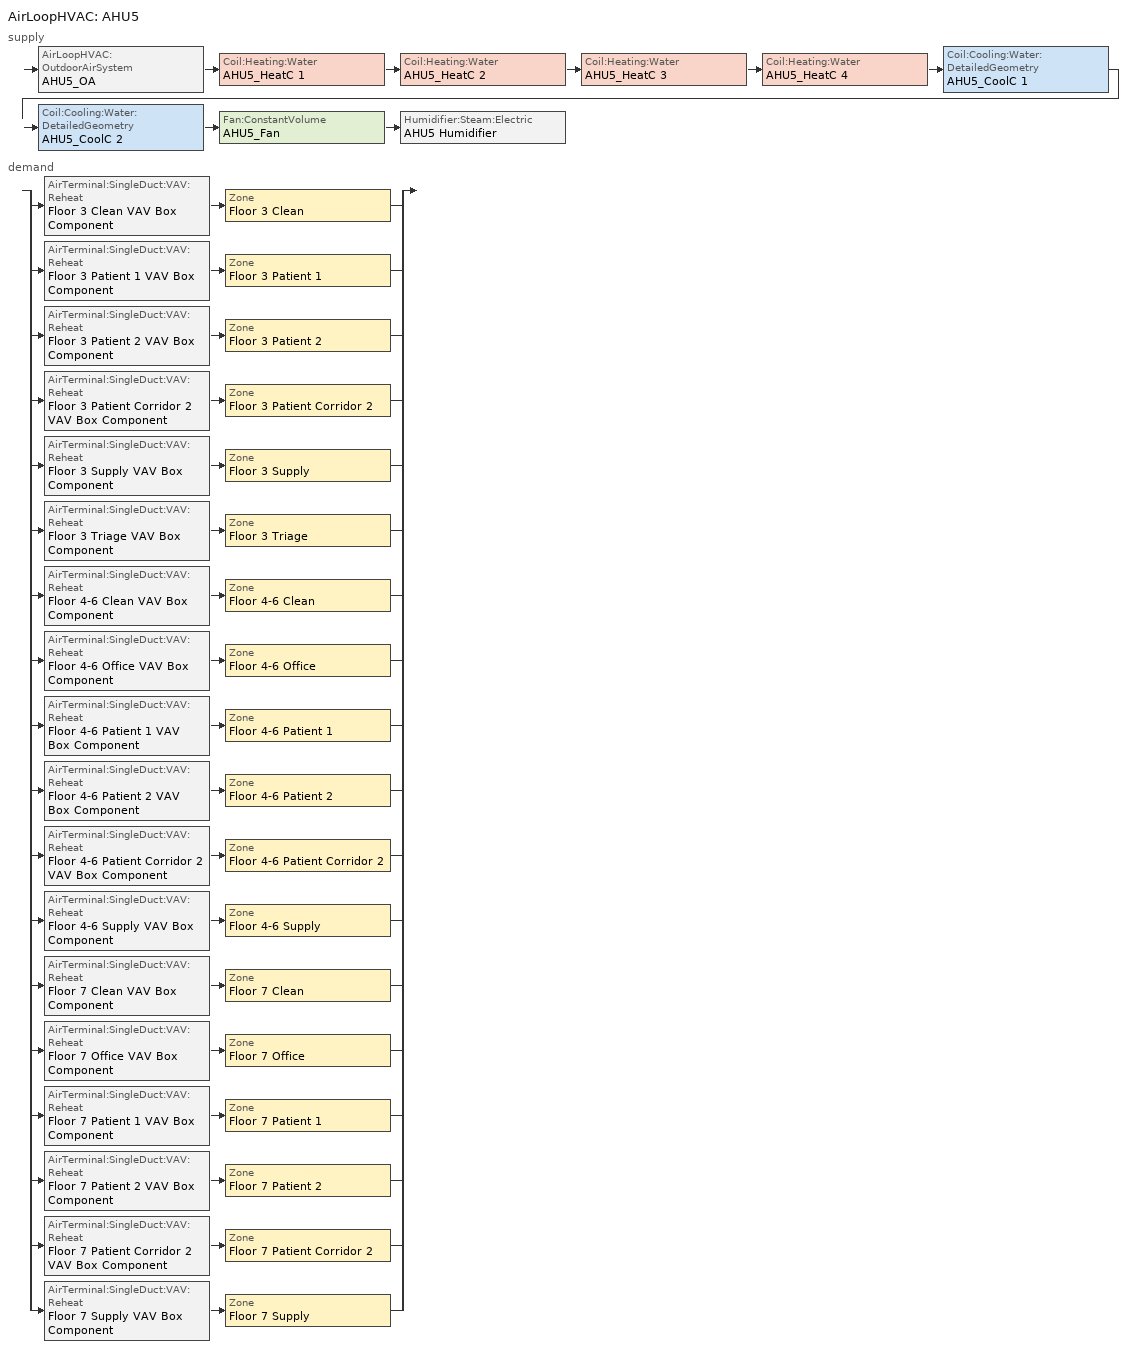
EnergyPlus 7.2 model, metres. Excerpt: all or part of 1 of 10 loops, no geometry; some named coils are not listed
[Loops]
AirLoopHVAC 'AHU5'
 supply: AirLoopHVAC:OutdoorAirSystem 'AHU5_OA' > Coil:Heating:Water 'AHU5_HeatC 1' > Coil:Heating:Water 'AHU5_HeatC 2' > Coil:Heating:Water 'AHU5_HeatC 3' > Coil:Heating:Water 'AHU5_HeatC 4' > Coil:Cooling:Water:DetailedGeometry 'AHU5_CoolC 1' > Coil:Cooling:Water:DetailedGeometry 'AHU5_CoolC 2' > Fan:ConstantVolume 'AHU5_Fan' > Humidifier:Steam:Electric 'AHU5 Humidifier'
 demand: split
  | AirTerminal:SingleDuct:VAV:Reheat 'Floor 3 Clean VAV Box Component' > Zone 'Floor 3 Clean'
  | AirTerminal:SingleDuct:VAV:Reheat 'Floor 3 Patient 1 VAV Box Component' > Zone 'Floor 3 Patient 1'
  | AirTerminal:SingleDuct:VAV:Reheat 'Floor 3 Patient 2 VAV Box Component' > Zone 'Floor 3 Patient 2'
  | AirTerminal:SingleDuct:VAV:Reheat 'Floor 3 Patient Corridor 2 VAV Box Component' > Zone 'Floor 3 Patient Corridor 2'
  | AirTerminal:SingleDuct:VAV:Reheat 'Floor 3 Supply VAV Box Component' > Zone 'Floor 3 Supply'
  | AirTerminal:SingleDuct:VAV:Reheat 'Floor 3 Triage VAV Box Component' > Zone 'Floor 3 Triage'
  | AirTerminal:SingleDuct:VAV:Reheat 'Floor 4-6 Clean VAV Box Component' > Zone 'Floor 4-6 Clean'
  | AirTerminal:SingleDuct:VAV:Reheat 'Floor 4-6 Office VAV Box Component' > Zone 'Floor 4-6 Office'
  | AirTerminal:SingleDuct:VAV:Reheat 'Floor 4-6 Patient 1 VAV Box Component' > Zone 'Floor 4-6 Patient 1'
  | AirTerminal:SingleDuct:VAV:Reheat 'Floor 4-6 Patient 2 VAV Box Component' > Zone 'Floor 4-6 Patient 2'
  | AirTerminal:SingleDuct:VAV:Reheat 'Floor 4-6 Patient Corridor 2 VAV Box Component' > Zone 'Floor 4-6 Patient Corridor 2'
  | AirTerminal:SingleDuct:VAV:Reheat 'Floor 4-6 Supply VAV Box Component' > Zone 'Floor 4-6 Supply'
  | AirTerminal:SingleDuct:VAV:Reheat 'Floor 7 Clean VAV Box Component' > Zone 'Floor 7 Clean'
  | AirTerminal:SingleDuct:VAV:Reheat 'Floor 7 Office VAV Box Component' > Zone 'Floor 7 Office'
  | AirTerminal:SingleDuct:VAV:Reheat 'Floor 7 Patient 1 VAV Box Component' > Zone 'Floor 7 Patient 1'
  | AirTerminal:SingleDuct:VAV:Reheat 'Floor 7 Patient 2 VAV Box Component' > Zone 'Floor 7 Patient 2'
  | AirTerminal:SingleDuct:VAV:Reheat 'Floor 7 Patient Corridor 2 VAV Box Component' > Zone 'Floor 7 Patient Corridor 2'
  | AirTerminal:SingleDuct:VAV:Reheat 'Floor 7 Supply VAV Box Component' > Zone 'Floor 7 Supply'
[ComponentCost:LineItem]
Name | Line Item Type | Item | Cost per Each {$} | Quantity | Cost per Unit of Output Capacity {$/kW}
People:Floor 3 Clean | General | Floor 3 Clean | 1 | 2.4991
LIGHTING EQUIP:Floor 3 Clean | Lights | Floor 3 Clean |  |  | 1
ElectricEquipment:Floor 3 Clean:ElecPlug | General | Floor 3 Clean | 1 | 1.0001
Infiltration:Floor 3 Patient 1 | General | Floor 3 Patient 1 | 1 | 0
People:Floor 3 Patient 1 | General | Floor 3 Patient 1 | 1 | 24.9909
LIGHTING EQUIP:Floor 3 Patient 1 | Lights | Floor 3 Patient 1 |  |  | 1
ElectricEquipment:Floor 3 Patient 1:ElecPlug | General | Floor 3 Patient 1 | 1 | 4.9982
Infiltration:Floor 3 Patient 2 | General | Floor 3 Patient 2 | 1 | 0
People:Floor 3 Patient 2 | General | Floor 3 Patient 2 | 1 | 24.9909
LIGHTING EQUIP:Floor 3 Patient 2 | Lights | Floor 3 Patient 2 |  |  | 1
ElectricEquipment:Floor 3 Patient 2:ElecPlug | General | Floor 3 Patient 2 | 1 | 4.9982
Infiltration:Floor 3 Patient Corridor 2 | General | Floor 3 Patient Corridor 2 | 1 | 0
LIGHTING EQUIP:Floor 3 Patient Corridor 2 | Lights | Floor 3 Patient Corridor 2 |  |  | 1
ElectricEquipment:Floor 3 Patient Corridor 2:ElecPlug | General | Floor 3 Patient Corridor 2 | 1 | 0.3355
Infiltration:Floor 3 Supply | General | Floor 3 Supply | 1 | 0
LIGHTING EQUIP:Floor 3 Supply | Lights | Floor 3 Supply |  |  | 1
ElectricEquipment:Floor 3 Supply:ElecPlug | General | Floor 3 Supply | 1 | 3.6787
Infiltration:Floor 3 Triage | General | Floor 3 Triage | 1 | 0
People:Floor 3 Triage | General | Floor 3 Triage | 1 | 7.4973
LIGHTING EQUIP:Floor 3 Triage | Lights | Floor 3 Triage |  |  | 1
ElectricEquipment:Floor 3 Triage:ElecPlug | General | Floor 3 Triage | 1 | 1.4995
People:Floor 4-6 Clean | General | Floor 4-6 Clean | 1 | 7.4973
LIGHTING EQUIP:Floor 4-6 Clean | Lights | Floor 4-6 Clean |  |  | 1
ElectricEquipment:Floor 4-6 Clean:ElecPlug | General | Floor 4-6 Clean | 1 | 3.0003
Infiltration:Floor 4-6 Office | General | Floor 4-6 Office | 1 | 0
People:Floor 4-6 Office | General | Floor 4-6 Office | 1 | 22.4918
LIGHTING EQUIP:Floor 4-6 Office | Lights | Floor 4-6 Office |  |  | 1
ElectricEquipment:Floor 4-6 Office:ElecPlug | General | Floor 4-6 Office | 1 | 2.2492
Infiltration:Floor 4-6 Patient 1 | General | Floor 4-6 Patient 1 | 1 | 0
People:Floor 4-6 Patient 1 | General | Floor 4-6 Patient 1 | 1 | 74.9728
LIGHTING EQUIP:Floor 4-6 Patient 1 | Lights | Floor 4-6 Patient 1 |  |  | 1
ElectricEquipment:Floor 4-6 Patient 1:ElecPlug | General | Floor 4-6 Patient 1 | 1 | 14.9946
Infiltration:Floor 4-6 Patient 2 | General | Floor 4-6 Patient 2 | 1 | 0
People:Floor 4-6 Patient 2 | General | Floor 4-6 Patient 2 | 1 | 74.9728
LIGHTING EQUIP:Floor 4-6 Patient 2 | Lights | Floor 4-6 Patient 2 |  |  | 1
ElectricEquipment:Floor 4-6 Patient 2:ElecPlug | General | Floor 4-6 Patient 2 | 1 | 14.9946
Infiltration:Floor 4-6 Patient Corridor 2 | General | Floor 4-6 Patient Corridor 2 | 1 | 0
LIGHTING EQUIP:Floor 4-6 Patient Corridor 2 | Lights | Floor 4-6 Patient Corridor 2 |  |  | 1
ElectricEquipment:Floor 4-6 Patient Corridor 2:ElecPlug | General | Floor 4-6 Patient Corridor 2 | 1 | 1.0066
Infiltration:Floor 4-6 Supply | General | Floor 4-6 Supply | 1 | 0
LIGHTING EQUIP:Floor 4-6 Supply | Lights | Floor 4-6 Supply |  |  | 1
ElectricEquipment:Floor 4-6 Supply:ElecPlug | General | Floor 4-6 Supply | 1 | 11.036
People:Floor 7 Clean | General | Floor 7 Clean | 1 | 2.4991
LIGHTING EQUIP:Floor 7 Clean | Lights | Floor 7 Clean |  |  | 1
ElectricEquipment:Floor 7 Clean:ElecPlug | General | Floor 7 Clean | 1 | 1.0001
Infiltration:Floor 7 Office | General | Floor 7 Office | 1 | 0
People:Floor 7 Office | General | Floor 7 Office | 1 | 7.4973
LIGHTING EQUIP:Floor 7 Office | Lights | Floor 7 Office |  |  | 1
ElectricEquipment:Floor 7 Office:ElecPlug | General | Floor 7 Office | 1 | 0.7497
Infiltration:Floor 7 Patient 1 | General | Floor 7 Patient 1 | 1 | 0
People:Floor 7 Patient 1 | General | Floor 7 Patient 1 | 1 | 24.9909
LIGHTING EQUIP:Floor 7 Patient 1 | Lights | Floor 7 Patient 1 |  |  | 1
ElectricEquipment:Floor 7 Patient 1:ElecPlug | General | Floor 7 Patient 1 | 1 | 4.9982
Infiltration:Floor 7 Patient 2 | General | Floor 7 Patient 2 | 1 | 0
People:Floor 7 Patient 2 | General | Floor 7 Patient 2 | 1 | 24.9909
LIGHTING EQUIP:Floor 7 Patient 2 | Lights | Floor 7 Patient 2 |  |  | 1
ElectricEquipment:Floor 7 Patient 2:ElecPlug | General | Floor 7 Patient 2 | 1 | 4.9982
Infiltration:Floor 7 Patient Corridor 2 | General | Floor 7 Patient Corridor 2 | 1 | 0
LIGHTING EQUIP:Floor 7 Patient Corridor 2 | Lights | Floor 7 Patient Corridor 2 |  |  | 1
ElectricEquipment:Floor 7 Patient Corridor 2:ElecPlug | General | Floor 7 Patient Corridor 2 | 1 | 0.3355
Infiltration:Floor 7 Supply | General | Floor 7 Supply | 1 | 0
LIGHTING EQUIP:Floor 7 Supply | Lights | Floor 7 Supply |  |  | 1
ElectricEquipment:Floor 7 Supply:ElecPlug | General | Floor 7 Supply | 1 | 3.6787
[Sizing:Zone] Zone Cooling Design Supply Air Temperature Input Method=SupplyAirTemperature; Zone Cooling Design Supply Air Temperature {C}=14; Zone Heating Design Supply Air Temperature Input Method=SupplyAirTemperature; Zone Heating Design Supply Air Temperature {C}=40; Zone Cooling Design Supply Air Humidity Ratio {kgWater/kgDryAir}=0.0085; Zone Heating Design Supply Air Humidity Ratio {kgWater/kgDryAir}=0.008; Cooling Design Air Flow Method=DesignDayWithLimit; Cooling Minimum Air Flow Fraction=0; Heating Design Air Flow Method=DesignDay; Heating Design Air Flow Rate {m3/s}=0
Name | Design Specification Outdoor Air Object | Cooling Minimum Air Flow {m3/s}
Floor 3 Clean | SZ DSOA Floor 3 Clean | 0.157316
Floor 3 Patient 1 | SZ DSOA Floor 3 Patient 1 | 2.38357
Floor 3 Patient 2 | SZ DSOA Floor 3 Patient 2 | 2.38357
Floor 3 Patient Corridor 2 | SZ DSOA Floor 3 Patient Corridor 2 | 0.526064
Floor 3 Supply | SZ DSOA Floor 3 Supply | 1.15784
Floor 3 Triage | SZ DSOA Floor 3 Triage | 1.41584
Floor 4-6 Clean | SZ DSOA Floor 4-6 Clean | 0.157316
Floor 4-6 Office | SZ DSOA Floor 4-6 Office | 0.182343
Floor 4-6 Patient 1 | SZ DSOA Floor 4-6 Patient 1 | 2.38357
Floor 4-6 Patient 2 | SZ DSOA Floor 4-6 Patient 2 | 2.38357
Floor 4-6 Patient Corridor 2 | SZ DSOA Floor 4-6 Patient Corridor 2 | 0.526064
Floor 4-6 Supply | SZ DSOA Floor 4-6 Supply | 1.15784
Floor 7 Clean | SZ DSOA Floor 7 Clean | 0.157316
Floor 7 Office | SZ DSOA Floor 7 Office | 0.182343
Floor 7 Patient 1 | SZ DSOA Floor 7 Patient 1 | 2.38357
Floor 7 Patient 2 | SZ DSOA Floor 7 Patient 2 | 2.38357
Floor 7 Patient Corridor 2 | SZ DSOA Floor 7 Patient Corridor 2 | 0.526064
Floor 7 Supply | SZ DSOA Floor 7 Supply | 1.15784
[DesignSpecification:OutdoorAir] Outdoor Air Method=Flow/Zone; Outdoor Air Flow per Person {m3/s-person}=0; Outdoor Air Flow per Zone Floor Area {m3/s-m2}=0
Name | Outdoor Air Flow per Zone {m3/s} | Outdoor Air Flow Air Changes per Hour {1/hr}
SZ DSOA Floor 3 Clean; SZ DSOA Floor 4-6 Clean; SZ DSOA Floor 7 Clean | 0.0200656
Floor 3 Clean VAV Box OA Design Spec; Floor 4-6 Clean VAV Box OA Design Spec; Floor 7 Clean VAV Box OA Design Spec | 0.0201 | 0
SZ DSOA Floor 3 Patient 1; SZ DSOA Floor 3 Patient 2; SZ DSOA Floor 4-6 Patient 1; SZ DSOA Floor 4-6 Patient 2; SZ DSOA Floor 7 Patient 1; SZ DSOA Floor 7 Patient 2 | 0.786579
Floor 3 Patient 1 VAV Box OA Design Spec; Floor 3 Patient 2 VAV Box OA Design Spec; Floor 4-6 Patient 1 VAV Box OA Design Spec; Floor 4-6 Patient 2 VAV Box OA Design Spec; Floor 7 Patient 1 VAV Box OA Design Spec; Floor 7 Patient 2 VAV Box OA Design Spec | 0.7866 | 0
SZ DSOA Floor 3 Patient Corridor 2; SZ DSOA Floor 4-6 Patient Corridor 2; SZ DSOA Floor 7 Patient Corridor 2 | 0.0947534
Floor 3 Patient Corridor 2 VAV Box OA Design Spec; Floor 4-6 Patient Corridor 2 VAV Box OA Design Spec; Floor 7 Patient Corridor 2 VAV Box OA Design Spec | 0.0948 | 0
SZ DSOA Floor 3 Supply; SZ DSOA Floor 4-6 Supply; SZ DSOA Floor 7 Supply | 0.208549
Floor 3 Supply VAV Box OA Design Spec; Floor 4-6 Supply VAV Box OA Design Spec; Floor 7 Supply VAV Box OA Design Spec | 0.2085 | 0
SZ DSOA Floor 3 Triage | 1.41584
Floor 3 Triage VAV Box OA Design Spec | 1.4158 | 0
SZ DSOA Floor 4-6 Office; SZ DSOA Floor 7 Office | 0.0601967
Floor 4-6 Office VAV Box OA Design Spec; Floor 7 Office VAV Box OA Design Spec | 0.0602 | 0
[ZoneControl:Thermostat] Control Type Schedule=Dual Zone Control Type Sched
Name | Zone or ZoneList | Control 1
Floor 3 Clean Thermostat | Floor 3 Clean | Floor 3 Clean DualSPSched
Floor 3 Patient 1 Thermostat | Floor 3 Patient 1 | Floor 3 Patient 1 DualSPSched
Floor 3 Patient 2 Thermostat | Floor 3 Patient 2 | Floor 3 Patient 2 DualSPSched
Floor 3 Patient Corridor 2 Thermostat | Floor 3 Patient Corridor 2 | Floor 3 Patient Corridor 2 DualSPSched
Floor 3 Supply Thermostat | Floor 3 Supply | Floor 3 Supply DualSPSched
Floor 3 Triage Thermostat | Floor 3 Triage | Floor 3 Triage DualSPSched
Floor 4-6 Clean Thermostat | Floor 4-6 Clean | Floor 4-6 Clean DualSPSched
Floor 4-6 Office Thermostat | Floor 4-6 Office | Floor 4-6 Office DualSPSched
Floor 4-6 Patient 1 Thermostat | Floor 4-6 Patient 1 | Floor 4-6 Patient 1 DualSPSched
Floor 4-6 Patient 2 Thermostat | Floor 4-6 Patient 2 | Floor 4-6 Patient 2 DualSPSched
Floor 4-6 Patient Corridor 2 Thermostat | Floor 4-6 Patient Corridor 2 | Floor 4-6 Patient Corridor 2 DualSPSched
Floor 4-6 Supply Thermostat | Floor 4-6 Supply | Floor 4-6 Supply DualSPSched
Floor 7 Clean Thermostat | Floor 7 Clean | Floor 7 Clean DualSPSched
Floor 7 Office Thermostat | Floor 7 Office | Floor 7 Office DualSPSched
Floor 7 Patient 1 Thermostat | Floor 7 Patient 1 | Floor 7 Patient 1 DualSPSched
Floor 7 Patient 2 Thermostat | Floor 7 Patient 2 | Floor 7 Patient 2 DualSPSched
Floor 7 Patient Corridor 2 Thermostat | Floor 7 Patient Corridor 2 | Floor 7 Patient Corridor 2 DualSPSched
Floor 7 Supply Thermostat | Floor 7 Supply | Floor 7 Supply DualSPSched
[ThermostatSetpoint:DualSetpoint]
Name | Heating Setpoint Temperature Schedule | Cooling Setpoint Temperature Schedule
Floor 3 Clean DualSPSched; Floor 3 Patient 1 DualSPSched; Floor 3 Patient 2 DualSPSched; Floor 3 Patient Corridor 2 DualSPSched; Floor 3 Supply DualSPSched; Floor 3 Triage DualSPSched; Floor 4-6 Clean DualSPSched; Floor 4-6 Patient 1 DualSPSched; Floor 4-6 Patient 2 DualSPSched; Floor 4-6 Patient Corridor 2 DualSPSched; Floor 4-6 Supply DualSPSched; Floor 7 Clean DualSPSched; Floor 7 Patient 1 DualSPSched; Floor 7 Patient 2 DualSPSched; Floor 7 Patient Corridor 2 DualSPSched; Floor 7 Supply DualSPSched | HEATING_TSTAT_24_7 | COOLING_TSTAT_24_7
Floor 4-6 Office DualSPSched; Floor 7 Office DualSPSched | HEATING_TSTAT_OFFICE | COOLING_TSTAT_OFFICE
[Zone equipment]
Floor 3 Clean: Floor 3 Clean VAV Box Component
Floor 3 Patient 1: Floor 3 Patient 1 VAV Box Component
Floor 3 Patient 2: Floor 3 Patient 2 VAV Box Component
Floor 3 Patient Corridor 2: Floor 3 Patient Corridor 2 VAV Box Component
Floor 3 Supply: Floor 3 Supply VAV Box Component
Floor 3 Triage: Floor 3 Triage VAV Box Component, Floor 3 Triage Exhaust Fan 1
Floor 4-6 Clean: Floor 4-6 Clean VAV Box Component
Floor 4-6 Office: Floor 4-6 Office VAV Box Component
Floor 4-6 Patient 1: Floor 4-6 Patient 1 VAV Box Component
Floor 4-6 Patient 2: Floor 4-6 Patient 2 VAV Box Component
Floor 4-6 Patient Corridor 2: Floor 4-6 Patient Corridor 2 VAV Box Component
Floor 4-6 Supply: Floor 4-6 Supply VAV Box Component
Floor 7 Clean: Floor 7 Clean VAV Box Component
Floor 7 Office: Floor 7 Office VAV Box Component
Floor 7 Patient 1: Floor 7 Patient 1 VAV Box Component
Floor 7 Patient 2: Floor 7 Patient 2 VAV Box Component
Floor 7 Patient Corridor 2: Floor 7 Patient Corridor 2 VAV Box Component
Floor 7 Supply: Floor 7 Supply VAV Box Component
[AirTerminal:SingleDuct:VAV:Reheat] Availability Schedule=ALWAYS_ON; Maximum Air Flow Rate {m3/s}=AUTOSIZE; Zone Minimum Air Flow Input Method=Constant; Constant Minimum Air Flow Fraction=1; Maximum Hot Water or Steam Flow Rate {m3/s}=AUTOSIZE; Minimum Hot Water or Steam Flow Rate {m3/s}=0; Convergence Tolerance=0.001; Damper Heating Action=Reverse; Maximum Flow per Zone Floor Area During Reheat {m3/s-m2}=AUTOCALCULATE; Maximum Flow Fraction During Reheat=AUTOCALCULATE
Name | Reheat Coil | Design Specification Outdoor Air Object
Floor 3 Clean VAV Box Component | Floor 3 Clean VAV Box Reheat Coil | Floor 3 Clean VAV Box OA Design Spec
Floor 3 Patient 1 VAV Box Component | Floor 3 Patient 1 VAV Box Reheat Coil | Floor 3 Patient 1 VAV Box OA Design Spec
Floor 3 Patient 2 VAV Box Component | Floor 3 Patient 2 VAV Box Reheat Coil | Floor 3 Patient 2 VAV Box OA Design Spec
Floor 3 Patient Corridor 2 VAV Box Component | Floor 3 Patient Corridor 2 VAV Box Reheat Coil | Floor 3 Patient Corridor 2 VAV Box OA Design Spec
Floor 3 Supply VAV Box Component | Floor 3 Supply VAV Box Reheat Coil | Floor 3 Supply VAV Box OA Design Spec
Floor 3 Triage VAV Box Component | Floor 3 Triage VAV Box Reheat Coil | Floor 3 Triage VAV Box OA Design Spec
Floor 4-6 Clean VAV Box Component | Floor 4-6 Clean VAV Box Reheat Coil | Floor 4-6 Clean VAV Box OA Design Spec
Floor 4-6 Office VAV Box Component | Floor 4-6 Office VAV Box Reheat Coil | Floor 4-6 Office VAV Box OA Design Spec
Floor 4-6 Patient 1 VAV Box Component | Floor 4-6 Patient 1 VAV Box Reheat Coil | Floor 4-6 Patient 1 VAV Box OA Design Spec
Floor 4-6 Patient 2 VAV Box Component | Floor 4-6 Patient 2 VAV Box Reheat Coil | Floor 4-6 Patient 2 VAV Box OA Design Spec
Floor 4-6 Patient Corridor 2 VAV Box Component | Floor 4-6 Patient Corridor 2 VAV Box Reheat Coil | Floor 4-6 Patient Corridor 2 VAV Box OA Design Spec
Floor 4-6 Supply VAV Box Component | Floor 4-6 Supply VAV Box Reheat Coil | Floor 4-6 Supply VAV Box OA Design Spec
Floor 7 Clean VAV Box Component | Floor 7 Clean VAV Box Reheat Coil | Floor 7 Clean VAV Box OA Design Spec
Floor 7 Office VAV Box Component | Floor 7 Office VAV Box Reheat Coil | Floor 7 Office VAV Box OA Design Spec
Floor 7 Patient 1 VAV Box Component | Floor 7 Patient 1 VAV Box Reheat Coil | Floor 7 Patient 1 VAV Box OA Design Spec
Floor 7 Patient 2 VAV Box Component | Floor 7 Patient 2 VAV Box Reheat Coil | Floor 7 Patient 2 VAV Box OA Design Spec
Floor 7 Patient Corridor 2 VAV Box Component | Floor 7 Patient Corridor 2 VAV Box Reheat Coil | Floor 7 Patient Corridor 2 VAV Box OA Design Spec
Floor 7 Supply VAV Box Component | Floor 7 Supply VAV Box Reheat Coil | Floor 7 Supply VAV Box OA Design Spec
[Coil:Heating:Water] Availability Schedule=ALWAYS_ON; U-Factor Times Area Value {W/K}=AUTOSIZE; Maximum Water Flow Rate {m3/s}=AUTOSIZE; Performance Input Method=UFactorTimesAreaAndDesignWaterFlowRate; Rated Capacity {W}=AUTOSIZE; Rated Inlet Water Temperature {C}=82.2; Rated Inlet Air Temperature {C}=16.6; Rated Outlet Water Temperature {C}=71.1; Rated Outlet Air Temperature {C}=32.2
AHU5_HeatC 1; AHU5_HeatC 2; AHU5_HeatC 3; AHU5_HeatC 4
[Fan:ZoneExhaust]
Floor 3 Triage Exhaust Fan 1: Availability Schedule=Hours_of_operation; Fan Efficiency=0.5; Pressure Rise {Pa}=187; Maximum Flow Rate {m3/s}=1.4158
[AirLoopHVAC]
AHU5: Design Supply Air Flow Rate {m3/s}=AUTOSIZE
[Controller:WaterCoil] Actuator Variable=Flow; Maximum Actuated Flow {m3/s}=AUTOSIZE; Minimum Actuated Flow {m3/s}=0
Name | Control Variable | Action | Controller Convergence Tolerance {deltaC}
AHU5_HeatC 1_Controller; AHU5_HeatC 2_Controller; AHU5_HeatC 3_Controller; AHU5_HeatC 4_Controller | Temperature | Normal | 0.0001
AHU5_CoolC 1_Controller; AHU5_CoolC 2_Controller | TemperatureAndHumidityRatio | Reverse
[SetpointManager:MixedAir] Control Variable=Temperature
Name | Setpoint Node or NodeList
AHU5_HeatC 1 SAT Manager | AHU5_HeatC 1-AHU5_HeatC 2Node
AHU5_HeatC 2 SAT Manager | AHU5_HeatC 2-AHU5_HeatC 3Node
AHU5_HeatC 3 SAT Manager | AHU5_HeatC 3-AHU5_HeatC 4Node
AHU5_HeatC 4 SAT Manager | AHU5_HeatC 4-AHU5_CoolC 1Node
AHU5_CoolC 1 SAT Manager | AHU5_CoolC 1-AHU5_CoolC 2Node
AHU5_OAMixed Air Temp Manager | AHU5_OA-AHU5_HeatC 1Node
[SetpointManager:SingleZone:Humidity:Maximum]
Name | Setpoint Node or NodeList
AHU5_CoolC 1 HUMRAT setpoint | AHU5_CoolC 1-AHU5_CoolC 2Node
AHU5_CoolC 2 HUMRAT setpoint | AHU5_CoolC 2-AHU5_FanNode
[SetpointManager:SingleZone:Humidity:Minimum]
AHU5 Humidifier HUMRAT setpoint: Setpoint Node or NodeList=AHU5 Supply Equipment Outlet Node
[Sizing:System]
AHU5: Type of Load to Size On=Sensible; Design Outdoor Air Flow Rate {m3/s}=AUTOSIZE; Minimum System Air Flow Ratio=1; Preheat Design Temperature {C}=7; Preheat Design Humidity Ratio {kgWater/kgDryAir}=0.008; Precool Design Temperature {C}=11.1; Precool Design Humidity Ratio {kgWater/kgDryAir}=0.008; Central Cooling Design Supply Air Temperature {C}=11.1; Central Heating Design Supply Air Temperature {C}=11.1; Sizing Option=NonCoincident; 100% Outdoor Air in Cooling=No; 100% Outdoor Air in Heating=No; Central Cooling Design Supply Air Humidity Ratio {kgWater/kgDryAir}=0.0085; Central Heating Design Supply Air Humidity Ratio {kgWater/kgDryAir}=0.008; Cooling Design Air Flow Method=DesignDay; Cooling Design Air Flow Rate {m3/s}=0; Heating Design Air Flow Method=DesignDay; Heating Design Air Flow Rate {m3/s}=0
[Controller:OutdoorAir]
AHU5_OA_Controller: Minimum Outdoor Air Flow Rate {m3/s}=AUTOSIZE; Maximum Outdoor Air Flow Rate {m3/s}=AUTOSIZE; Economizer Control Type=DifferentialEnthalpy; Economizer Control Action Type=ModulateFlow; Economizer Maximum Limit Dry-Bulb Temperature {C}=28; Economizer Maximum Limit Enthalpy {J/kg}=64000; Economizer Minimum Limit Dry-Bulb Temperature {C}=-100; Lockout Type=NoLockout; Minimum Limit Type=FixedMinimum; Minimum Outdoor Air Schedule=MinOA_MotorizedDamper_Sched; Minimum Fraction of Outdoor Air Schedule=AHU5_OAMinOAFracSchedule; Time of Day Economizer Control Schedule=No; Heat Recovery Bypass Control Type=BypassWhenOAFlowGreaterThanMinimum
[Coil:Cooling:Water:DetailedGeometry] Availability Schedule=ALWAYS_ON; Maximum Water Flow Rate {m3/s}=AUTOSIZE; Tube Outside Surface Area {m2}=AUTOSIZE; Total Tube Inside Area {m2}=AUTOSIZE; Fin Surface Area {m2}=AUTOSIZE; Minimum Airflow Area {m2}=AUTOSIZE; Coil Depth {m}=AUTOSIZE; Fin Diameter {m}=AUTOSIZE; Fin Thickness {m}=0.0015; Tube Inside Diameter {m}=0.01445; Tube Outside Diameter {m}=0.0159; Tube Thermal Conductivity {W/m-K}=386; Fin Thermal Conductivity {W/m-K}=204; Fin Spacing {m}=0.0018; Tube Depth Spacing {m}=0.026; Number of Tube Rows=6; Number of Tubes per Row=AUTOSIZE
AHU5_CoolC 1; AHU5_CoolC 2
[Fan:ConstantVolume]
AHU5_Fan: Availability Schedule=HVACOperationSchd; Fan Efficiency=0.682; Pressure Rise {Pa}=2364; Maximum Flow Rate {m3/s}=AUTOSIZE; Motor Efficiency=0.962; Motor In Airstream Fraction=1
[Humidifier:Steam:Electric]
AHU5 Humidifier: Availability Schedule=ALWAYS_ON; Rated Capacity {m3/s}=0.0001511; Rated Power {W}=446978; Rated Fan Power {W}=0; Standby Power {W}=0
[EnergyManagementSystem:Sensor]
Name | Output:Variable or Output:Meter Index Key | Output:Variable or Output:Meter
Flr_3_Clean_Load | Floor 3 Clean | Zone/Sys Sensible Load Predicted
Flr_3_Pat_1_Load | Floor 3 Patient 1 | Zone/Sys Sensible Load Predicted
Flr_3_Pat_2_Load | Floor 3 Patient 2 | Zone/Sys Sensible Load Predicted
Flr_3_PatCor2_Load | Floor 3 Patient Corridor 2 | Zone/Sys Sensible Load Predicted
Flr_3_Supply_Load | Floor 3 Supply | Zone/Sys Sensible Load Predicted
Flr_3_Triage_Load | Floor 3 Triage | Zone/Sys Sensible Load Predicted
Flr46_Clean_Load | Floor 4-6 Clean | Zone/Sys Sensible Load Predicted
Flr46_Off_Load | Floor 4-6 Office | Zone/Sys Sensible Load Predicted
Flr46_Pat_1_Load | Floor 4-6 Patient 1 | Zone/Sys Sensible Load Predicted
Flr46_Pat_2_Load | Floor 4-6 Patient 2 | Zone/Sys Sensible Load Predicted
Flr46_PatCor2_Load | Floor 4-6 Patient Corridor 2 | Zone/Sys Sensible Load Predicted
Flr46_Supply_Load | Floor 4-6 Supply | Zone/Sys Sensible Load Predicted
Flr_7_Clean_Load | Floor 7 Clean | Zone/Sys Sensible Load Predicted
Flr_7_Off_Load | Floor 7 Office | Zone/Sys Sensible Load Predicted
Flr_7_Pat_1_Load | Floor 7 Patient 1 | Zone/Sys Sensible Load Predicted
Flr_7_Pat_2_Load | Floor 7 Patient 2 | Zone/Sys Sensible Load Predicted
Flr_7_PatCor2_Load | Floor 7 Patient Corridor 2 | Zone/Sys Sensible Load Predicted
Flr_7_Supply_Load | Floor 7 Supply | Zone/Sys Sensible Load Predicted
Flr_3_Clean_Temp | Floor 3 Clean | Zone/Sys Thermostat Heating Setpoint
Flr_3_Pat_1_Temp | Floor 3 Patient 1 | Zone/Sys Thermostat Heating Setpoint
Flr_3_Pat_2_Temp | Floor 3 Patient 2 | Zone/Sys Thermostat Heating Setpoint
Flr_3_PatCor2_Temp | Floor 3 Patient Corridor 2 | Zone/Sys Thermostat Heating Setpoint
Flr_3_Supply_Temp | Floor 3 Supply | Zone/Sys Thermostat Heating Setpoint
Flr_3_Triage_Temp | Floor 3 Triage | Zone/Sys Thermostat Heating Setpoint
Flr46_Clean_Temp | Floor 4-6 Clean | Zone/Sys Thermostat Heating Setpoint
Flr46_Off_Temp | Floor 4-6 Office | Zone/Sys Thermostat Heating Setpoint
Flr46_Pat_1_Temp | Floor 4-6 Patient 1 | Zone/Sys Thermostat Heating Setpoint
Flr46_Pat_2_Temp | Floor 4-6 Patient 2 | Zone/Sys Thermostat Heating Setpoint
Flr46_PatCor2_Temp | Floor 4-6 Patient Corridor 2 | Zone/Sys Thermostat Heating Setpoint
Flr46_Supply_Temp | Floor 4-6 Supply | Zone/Sys Thermostat Heating Setpoint
Flr_7_Clean_Temp | Floor 7 Clean | Zone/Sys Thermostat Heating Setpoint
Flr_7_Off_Temp | Floor 7 Office | Zone/Sys Thermostat Heating Setpoint
Flr_7_Pat_1_Temp | Floor 7 Patient 1 | Zone/Sys Thermostat Heating Setpoint
Flr_7_Pat_2_Temp | Floor 7 Patient 2 | Zone/Sys Thermostat Heating Setpoint
Flr_7_PatCor2_Temp | Floor 7 Patient Corridor 2 | Zone/Sys Thermostat Heating Setpoint
Flr_7_Supply_Temp | Floor 7 Supply | Zone/Sys Thermostat Heating Setpoint
Flr_3_Clean_Coil_Energy | Floor 3 Clean VAV Box Reheat Coil | Total Water Heating Coil Energy
Flr_3_Pat_1_Coil_Energy | Floor 3 Patient 1 VAV Box Reheat Coil | Total Water Heating Coil Energy
Flr_3_Pat_2_Coil_Energy | Floor 3 Patient 2 VAV Box Reheat Coil | Total Water Heating Coil Energy
Flr_3_PatCor2_Coil_Energy | Floor 3 Patient Corridor 2 VAV Box Reheat Coil | Total Water Heating Coil Energy
Flr_3_Supply_Coil_Energy | Floor 3 Supply VAV Box Reheat Coil | Total Water Heating Coil Energy
Flr_3_Triage_Coil_Energy | Floor 3 Triage VAV Box Reheat Coil | Total Water Heating Coil Energy
Flr46_Clean_Coil_Energy | Floor 4-6 Clean VAV Box Reheat Coil | Total Water Heating Coil Energy
Flr46_Off_Coil_Energy | Floor 4-6 Office VAV Box Reheat Coil | Total Water Heating Coil Energy
Flr46_Pat_1_Coil_Energy | Floor 4-6 Patient 1 VAV Box Reheat Coil | Total Water Heating Coil Energy
Flr46_Pat_2_Coil_Energy | Floor 4-6 Patient 2 VAV Box Reheat Coil | Total Water Heating Coil Energy
Flr46_PatCor2_Coil_Energy | Floor 4-6 Patient Corridor 2 VAV Box Reheat Coil | Total Water Heating Coil Energy
Flr46_Supply_Coil_Energy | Floor 4-6 Supply VAV Box Reheat Coil | Total Water Heating Coil Energy
Flr_7_Clean_Coil_Energy | Floor 7 Clean VAV Box Reheat Coil | Total Water Heating Coil Energy
Flr_7_Off_Coil_Energy | Floor 7 Office VAV Box Reheat Coil | Total Water Heating Coil Energy
Flr_7_Pat_1_Coil_Energy | Floor 7 Patient 1 VAV Box Reheat Coil | Total Water Heating Coil Energy
Flr_7_Pat_2_Coil_Energy | Floor 7 Patient 2 VAV Box Reheat Coil | Total Water Heating Coil Energy
Flr_7_PatCor2_Coil_Energy | Floor 7 Patient Corridor 2 VAV Box Reheat Coil | Total Water Heating Coil Energy
Flr_7_Supply_Coil_Energy | Floor 7 Supply VAV Box Reheat Coil | Total Water Heating Coil Energy
AHU_5_HCoil1_Energy | AHU5_HeatC 1 | Total Water Heating Coil Energy
AHU_5_HCoil2_Energy | AHU5_HeatC 2 | Total Water Heating Coil Energy
AHU_5_CCoil_Energy | AHU5_CoolC 1 | Total Water Cooling Coil Energy
Flr_3_Clean_Coil_Inlet_Air_Temp | Floor 3 Clean VAV Box Inlet Node Name | System Node Temp
Flr_3_Pat_1_Coil_Inlet_Air_Temp | Floor 3 Patient 1 VAV Box Inlet Node Name | System Node Temp
Flr_3_Pat_2_Coil_Inlet_Air_Temp | Floor 3 Patient 2 VAV Box Inlet Node Name | System Node Temp
Flr_3_PatCor2_Coil_Inlet_Air_Temp | Floor 3 Patient Corridor 2 VAV Box Inlet Node Name | System Node Temp
Flr_3_Supply_Coil_Inlet_Air_Temp | Floor 3 Supply VAV Box Inlet Node Name | System Node Temp
Flr_3_Triage_Coil_Inlet_Air_Temp | Floor 3 Triage VAV Box Inlet Node Name | System Node Temp
Flr46_Clean_Coil_Inlet_Air_Temp | Floor 4-6 Clean VAV Box Inlet Node Name | System Node Temp
Flr46_Off_Coil_Inlet_Air_Temp | Floor 4-6 Office VAV Box Inlet Node Name | System Node Temp
Flr46_Pat_1_Coil_Inlet_Air_Temp | Floor 4-6 Patient 1 VAV Box Inlet Node Name | System Node Temp
Flr46_Pat_2_Coil_Inlet_Air_Temp | Floor 4-6 Patient 2 VAV Box Inlet Node Name | System Node Temp
Flr46_PatCor2_Coil_Inlet_Air_Temp | Floor 4-6 Patient Corridor 2 VAV Box Inlet Node Name | System Node Temp
Flr46_Supply_Coil_Inlet_Air_Temp | Floor 4-6 Supply VAV Box Inlet Node Name | System Node Temp
Flr_7_Clean_Coil_Inlet_Air_Temp | Floor 7 Clean VAV Box Inlet Node Name | System Node Temp
Flr_7_Off_Coil_Inlet_Air_Temp | Floor 7 Office VAV Box Inlet Node Name | System Node Temp
Flr_7_Pat_1_Coil_Inlet_Air_Temp | Floor 7 Patient 1 VAV Box Inlet Node Name | System Node Temp
Flr_7_Pat_2_Coil_Inlet_Air_Temp | Floor 7 Patient 2 VAV Box Inlet Node Name | System Node Temp
Flr_7_PatCor2_Coil_Inlet_Air_Temp | Floor 7 Patient Corridor 2 VAV Box Inlet Node Name | System Node Temp
Flr_7_Supply_Coil_Inlet_Air_Temp | Floor 7 Supply VAV Box Inlet Node Name | System Node Temp
Flr_3_Clean_Coil_Outlet_Air_Temp | Floor 3 Clean VAV Box Outlet Node Name | System Node Temp
Flr_3_Pat_1_Coil_Outlet_Air_Temp | Floor 3 Patient 1 VAV Box Outlet Node Name | System Node Temp
Flr_3_Pat_2_Coil_Outlet_Air_Temp | Floor 3 Patient 2 VAV Box Outlet Node Name | System Node Temp
Flr_3_PatCor2_Coil_Outlet_Air_Temp | Floor 3 Patient Corridor 2 VAV Box Outlet Node Name | System Node Temp
Flr_3_Supply_Coil_Outlet_Air_Temp | Floor 3 Supply VAV Box Outlet Node Name | System Node Temp
Flr_3_Triage_Coil_Outlet_Air_Temp | Floor 3 Triage VAV Box Outlet Node Name | System Node Temp
Flr46_Clean_Coil_Outlet_Air_Temp | Floor 4-6 Clean VAV Box Outlet Node Name | System Node Temp
Flr46_Off_Coil_Outlet_Air_Temp | Floor 4-6 Office VAV Box Outlet Node Name | System Node Temp
Flr46_Pat_1_Coil_Outlet_Air_Temp | Floor 4-6 Patient 1 VAV Box Outlet Node Name | System Node Temp
Flr46_Pat_2_Coil_Outlet_Air_Temp | Floor 4-6 Patient 2 VAV Box Outlet Node Name | System Node Temp
Flr46_PatCor2_Coil_Outlet_Air_Temp | Floor 4-6 Patient Corridor 2 VAV Box Outlet Node Name | System Node Temp
Flr46_Supply_Coil_Outlet_Air_Temp | Floor 4-6 Supply VAV Box Outlet Node Name | System Node Temp
Flr_7_Clean_Coil_Outlet_Air_Temp | Floor 7 Clean VAV Box Outlet Node Name | System Node Temp
Flr_7_Off_Coil_Outlet_Air_Temp | Floor 7 Office VAV Box Outlet Node Name | System Node Temp
Flr_7_Pat_1_Coil_Outlet_Air_Temp | Floor 7 Patient 1 VAV Box Outlet Node Name | System Node Temp
Flr_7_Pat_2_Coil_Outlet_Air_Temp | Floor 7 Patient 2 VAV Box Outlet Node Name | System Node Temp
Flr_7_PatCor2_Coil_Outlet_Air_Temp | Floor 7 Patient Corridor 2 VAV Box Outlet Node Name | System Node Temp
Flr_7_Supply_Coil_Outlet_Air_Temp | Floor 7 Supply VAV Box Outlet Node Name | System Node Temp
AHU_5_CoolC_Inlet_Node_Temp | AHU5_HeatC 4-AHU5_CoolC 1Node | System Node Temp
[EnergyManagementSystem:Program]
Flr_2_Lab_1_Coil_Reheat_Energy_Program: IF (AHU_1_CCoil_Energy > 0 && AHU_1_HCoil1_Energy > 0); SET AHU_1_Problem = AHU_1_Problem + 1; ELSEIF (Flr_2_Lab_1_Load <= 0); SET Flr_2_Lab_1_RE = Flr_2_Lab_1_RE + Flr_2_Lab_1_Coil_Energy; ELSEIF (AHU_1_HCoil1_Energy > 0 && AHU_1_CCoil_Energy == 0); SET Flr_2_Lab_1_Heat = Flr_2_Lab_1_Heat + Flr_2_Lab_1_Coil_Energy; ELSEIF (AHU_1_CCoil_Energy > 0 && AHU_1_HCoil1_Energy == 0); SET Flr_2_Lab_1_DT1 = Flr_2_Lab_1_Coil_Outlet_Air_Temp - Flr_2_Lab_1_Coil_Inlet_Air_Temp; SET Flr_2_Lab_1_DT2 = @Max (AHU_1_CoolC_Inlet_Node_Temp - AHU_1_Fan_Out) 0; SET Flr_2_Lab_1_Ratio = @Min (Flr_2_Lab_1_DT2 / Flr_2_Lab_1_DT1) 1; SET Flr_2_Lab_1_RE = Flr_2_Lab_1_RE + (Flr_2_Lab_1_Ratio * Flr_2_Lab_1_Coil_Energy); SET Flr_2_Lab_1_Heat = Flr_2_Lab_1_Heat + ((1-Flr_2_Lab_1_Ratio) * Flr_2_Lab_1_Coil_Energy); ELSEIF (AHU_1_CCoil_Energy == 0 && AHU_1_HCoil1_Energy == 0); SET AHU_1_Economize = AHU_1_Economize + 1; SET Flr_2_Lab_1_Heat = Flr_2_Lab_1_Heat + Flr_2_Lab_1_Coil_Energy; ENDIF
Flr_2_Lab_2_Coil_Reheat_Energy_Program: IF (AHU_1_CCoil_Energy > 0 && AHU_1_HCoil1_Energy > 0); SET AHU_1_Problem = AHU_1_Problem + 1; ELSEIF (Flr_2_Lab_2_Load <= 0); SET Flr_2_Lab_2_RE = Flr_2_Lab_2_RE + Flr_2_Lab_2_Coil_Energy; ELSEIF (AHU_1_HCoil1_Energy > 0 && AHU_1_CCoil_Energy == 0); SET Flr_2_Lab_2_Heat = Flr_2_Lab_2_Heat + Flr_2_Lab_2_Coil_Energy; ELSEIF (AHU_1_CCoil_Energy > 0 && AHU_1_HCoil1_Energy == 0); SET Flr_2_Lab_2_DT1 = Flr_2_Lab_2_Coil_Outlet_Air_Temp - Flr_2_Lab_2_Coil_Inlet_Air_Temp; SET Flr_2_Lab_2_DT2 = @Max (AHU_1_CoolC_Inlet_Node_Temp - AHU_1_Fan_Out) 0; SET Flr_2_Lab_2_Ratio = @Min (Flr_2_Lab_2_DT2 / Flr_2_Lab_2_DT1) 1; SET Flr_2_Lab_2_RE = Flr_2_Lab_2_RE + (Flr_2_Lab_2_Ratio * Flr_2_Lab_2_Coil_Energy); SET Flr_2_Lab_2_Heat = Flr_2_Lab_2_Heat + ((1-Flr_2_Lab_2_Ratio) * Flr_2_Lab_2_Coil_Energy); ELSEIF (AHU_1_CCoil_Energy == 0 && AHU_1_HCoil1_Energy == 0); SET AHU_1_Economize = AHU_1_Economize + 1; SET Flr_2_Lab_2_Heat = Flr_2_Lab_2_Heat + Flr_2_Lab_2_Coil_Energy; ENDIF
Flr_2_Lounge1_Coil_Reheat_Energy_Program: IF (AHU_2_CCoil_Energy > 0 && AHU_2_HCoil1_Energy > 0); SET AHU_2_Problem = AHU_2_Problem + 1; ELSEIF (Flr_2_Lounge1_Load <= 0); SET Flr_2_Lounge1_RE = Flr_2_Lounge1_RE + Flr_2_Lounge1_Coil_Energy; ELSEIF (AHU_2_HCoil1_Energy > 0 && AHU_2_CCoil_Energy == 0); SET Flr_2_Lounge1_Heat = Flr_2_Lounge1_Heat + Flr_2_Lounge1_Coil_Energy; ELSEIF (AHU_2_CCoil_Energy > 0 && AHU_2_HCoil1_Energy == 0); SET Flr_2_Lounge1_DT1 = Flr_2_Lounge1_Coil_Outlet_Air_Temp - Flr_2_Lounge1_Coil_Inlet_Air_Temp; SET Flr_2_Lounge1_DT2 = @Max (AHU_2_CoolC_Inlet_Node_Temp - AHU_2_Fan_Out) 0; SET Flr_2_Lounge1_Ratio = @Min (Flr_2_Lounge1_DT2 / Flr_2_Lounge1_DT1) 1; SET Flr_2_Lounge1_RE = Flr_2_Lounge1_RE + (Flr_2_Lounge1_Ratio * Flr_2_Lounge1_Coil_Energy); SET Flr_2_Lounge1_Heat = Flr_2_Lounge1_Heat + ((1-Flr_2_Lounge1_Ratio) * Flr_2_Lounge1_Coil_Energy); ELSEIF (AHU_2_CCoil_Energy == 0 && AHU_2_HCoil1_Energy == 0); SET AHU_2_Economize = AHU_2_Economize + 1; SET Flr_2_Lounge1_Heat = Flr_2_Lounge1_Heat + Flr_2_Lounge1_Coil_Energy; ENDIF
Flr_2_Lounge2_Coil_Reheat_Energy_Program: IF (AHU_2_CCoil_Energy > 0 && AHU_2_HCoil1_Energy > 0); SET AHU_2_Problem = AHU_2_Problem + 1; ELSEIF (Flr_2_Lounge2_Load <= 0); SET Flr_2_Lounge2_RE = Flr_2_Lounge2_RE + Flr_2_Lounge2_Coil_Energy; ELSEIF (AHU_2_HCoil1_Energy > 0 && AHU_2_CCoil_Energy == 0); SET Flr_2_Lounge2_Heat = Flr_2_Lounge2_Heat + Flr_2_Lounge2_Coil_Energy; ELSEIF (AHU_2_CCoil_Energy > 0 && AHU_2_HCoil1_Energy == 0); SET Flr_2_Lounge2_DT1 = Flr_2_Lounge2_Coil_Outlet_Air_Temp - Flr_2_Lounge2_Coil_Inlet_Air_Temp; SET Flr_2_Lounge2_DT2 = @Max (AHU_2_CoolC_Inlet_Node_Temp - AHU_2_Fan_Out) 0; SET Flr_2_Lounge2_Ratio = @Min (Flr_2_Lounge2_DT2 / Flr_2_Lounge2_DT1) 1; SET Flr_2_Lounge2_RE = Flr_2_Lounge2_RE + (Flr_2_Lounge2_Ratio * Flr_2_Lounge2_Coil_Energy); SET Flr_2_Lounge2_Heat = Flr_2_Lounge2_Heat + ((1-Flr_2_Lounge2_Ratio) * Flr_2_Lounge2_Coil_Energy); ELSEIF (AHU_2_CCoil_Energy == 0 && AHU_2_HCoil1_Energy == 0); SET AHU_2_Economize = AHU_2_Economize + 1; SET Flr_2_Lounge2_Heat = Flr_2_Lounge2_Heat + Flr_2_Lounge2_Coil_Energy; ENDIF
Flr_2_Lockers_Coil_Reheat_Energy_Program: IF (AHU_1_CCoil_Energy > 0 && AHU_1_HCoil1_Energy > 0); SET AHU_1_Problem = AHU_1_Problem + 1; ELSEIF (Flr_2_Lockers_Load <= 0); SET Flr_2_Lockers_RE = Flr_2_Lockers_RE + Flr_2_Lockers_Coil_Energy; ELSEIF (AHU_1_HCoil1_Energy > 0 && AHU_1_CCoil_Energy == 0); SET Flr_2_Lockers_Heat = Flr_2_Lockers_Heat + Flr_2_Lockers_Coil_Energy; ELSEIF (AHU_1_CCoil_Energy > 0 && AHU_1_HCoil1_Energy == 0); SET Flr_2_Lockers_DT1 = Flr_2_Lockers_Coil_Outlet_Air_Temp - Flr_2_Lockers_Coil_Inlet_Air_Temp; SET Flr_2_Lockers_DT2 = @Max (AHU_1_CoolC_Inlet_Node_Temp - AHU_1_Fan_Out) 0; SET Flr_2_Lockers_Ratio = @Min (Flr_2_Lockers_DT2 / Flr_2_Lockers_DT1) 1; SET Flr_2_Lockers_RE = Flr_2_Lockers_RE + (Flr_2_Lockers_Ratio * Flr_2_Lockers_Coil_Energy); SET Flr_2_Lockers_Heat = Flr_2_Lockers_Heat + ((1-Flr_2_Lockers_Ratio) * Flr_2_Lockers_Coil_Energy); ELSEIF (AHU_1_CCoil_Energy == 0 && AHU_1_HCoil1_Energy == 0); SET AHU_1_Economize = AHU_1_Economize + 1; SET Flr_2_Lockers_Heat = Flr_2_Lockers_Heat + Flr_2_Lockers_Coil_Energy; ENDIF
Flr_2_NS_1_Coil_Reheat_Energy_Program: IF (AHU_1_CCoil_Energy > 0 && AHU_1_HCoil1_Energy > 0); SET AHU_1_Problem = AHU_1_Problem + 1; ELSEIF (Flr_2_NS_1_Load <= 0); SET Flr_2_NS_1_RE = Flr_2_NS_1_RE + Flr_2_NS_1_Coil_Energy; ELSEIF (AHU_1_HCoil1_Energy > 0 && AHU_1_CCoil_Energy == 0); SET Flr_2_NS_1_Heat = Flr_2_NS_1_Heat + Flr_2_NS_1_Coil_Energy; ELSEIF (AHU_1_CCoil_Energy > 0 && AHU_1_HCoil1_Energy == 0); SET Flr_2_NS_1_DT1 = Flr_2_NS_1_Coil_Outlet_Air_Temp - Flr_2_NS_1_Coil_Inlet_Air_Temp; SET Flr_2_NS_1_DT2 = @Max (AHU_1_CoolC_Inlet_Node_Temp - AHU_1_Fan_Out) 0; SET Flr_2_NS_1_Ratio = @Min (Flr_2_NS_1_DT2 / Flr_2_NS_1_DT1) 1; SET Flr_2_NS_1_RE = Flr_2_NS_1_RE + (Flr_2_NS_1_Ratio * Flr_2_NS_1_Coil_Energy); SET Flr_2_NS_1_Heat = Flr_2_NS_1_Heat + ((1-Flr_2_NS_1_Ratio) * Flr_2_NS_1_Coil_Energy); ELSEIF (AHU_1_CCoil_Energy == 0 && AHU_1_HCoil1_Energy == 0); SET AHU_1_Economize = AHU_1_Economize + 1; SET Flr_2_NS_1_Heat = Flr_2_NS_1_Heat + Flr_2_NS_1_Coil_Energy; ENDIF
Flr_2_NS_2_Coil_Reheat_Energy_Program: IF (AHU_2_CCoil_Energy > 0 && AHU_2_HCoil1_Energy > 0); SET AHU_2_Problem = AHU_2_Problem + 1; ELSEIF (Flr_2_NS_2_Load <= 0); SET Flr_2_NS_2_RE = Flr_2_NS_2_RE + Flr_2_NS_2_Coil_Energy; ELSEIF (AHU_2_HCoil1_Energy > 0 && AHU_2_CCoil_Energy == 0); SET Flr_2_NS_2_Heat = Flr_2_NS_2_Heat + Flr_2_NS_2_Coil_Energy; ELSEIF (AHU_2_CCoil_Energy > 0 && AHU_2_HCoil1_Energy == 0); SET Flr_2_NS_2_DT1 = Flr_2_NS_2_Coil_Outlet_Air_Temp - Flr_2_NS_2_Coil_Inlet_Air_Temp; SET Flr_2_NS_2_DT2 = @Max (AHU_2_CoolC_Inlet_Node_Temp - AHU_2_Fan_Out) 0; SET Flr_2_NS_2_Ratio = @Min (Flr_2_NS_2_DT2 / Flr_2_NS_2_DT1) 1; SET Flr_2_NS_2_RE = Flr_2_NS_2_RE + (Flr_2_NS_2_Ratio * Flr_2_NS_2_Coil_Energy); SET Flr_2_NS_2_Heat = Flr_2_NS_2_Heat + ((1-Flr_2_NS_2_Ratio) * Flr_2_NS_2_Coil_Energy); ELSEIF (AHU_2_CCoil_Energy == 0 && AHU_2_HCoil1_Energy == 0); SET AHU_2_Economize = AHU_2_Economize + 1; SET Flr_2_NS_2_Heat = Flr_2_NS_2_Heat + Flr_2_NS_2_Coil_Energy; ENDIF
Flr_2_Off_1_Coil_Reheat_Energy_Program: IF (AHU_1_CCoil_Energy > 0 && AHU_1_HCoil1_Energy > 0); SET AHU_1_Problem = AHU_1_Problem + 1; ELSEIF (Flr_2_Off_1_Load <= 0); SET Flr_2_Off_1_RE = Flr_2_Off_1_RE + Flr_2_Off_1_Coil_Energy; ELSEIF (AHU_1_HCoil1_Energy > 0 && AHU_1_CCoil_Energy == 0); SET Flr_2_Off_1_Heat = Flr_2_Off_1_Heat + Flr_2_Off_1_Coil_Energy; ELSEIF (AHU_1_CCoil_Energy > 0 && AHU_1_HCoil1_Energy == 0); SET Flr_2_Off_1_DT1 = Flr_2_Off_1_Coil_Outlet_Air_Temp - Flr_2_Off_1_Coil_Inlet_Air_Temp; SET Flr_2_Off_1_DT2 = @Max (AHU_1_CoolC_Inlet_Node_Temp - AHU_1_Fan_Out) 0; SET Flr_2_Off_1_Ratio = @Min (Flr_2_Off_1_DT2 / Flr_2_Off_1_DT1) 1; SET Flr_2_Off_1_RE = Flr_2_Off_1_RE + (Flr_2_Off_1_Ratio * Flr_2_Off_1_Coil_Energy); SET Flr_2_Off_1_Heat = Flr_2_Off_1_Heat + ((1-Flr_2_Off_1_Ratio) * Flr_2_Off_1_Coil_Energy); ELSEIF (AHU_1_CCoil_Energy == 0 && AHU_1_HCoil1_Energy == 0); SET AHU_1_Economize = AHU_1_Economize + 1; SET Flr_2_Off_1_Heat = Flr_2_Off_1_Heat + Flr_2_Off_1_Coil_Energy; ENDIF
Flr_2_Off_2_Coil_Reheat_Energy_Program: IF (AHU_2_CCoil_Energy > 0 && AHU_2_HCoil1_Energy > 0); SET AHU_2_Problem = AHU_2_Problem + 1; ELSEIF (Flr_2_Off_2_Load <= 0); SET Flr_2_Off_2_RE = Flr_2_Off_2_RE + Flr_2_Off_2_Coil_Energy; ELSEIF (AHU_2_HCoil1_Energy > 0 && AHU_2_CCoil_Energy == 0); SET Flr_2_Off_2_Heat = Flr_2_Off_2_Heat + Flr_2_Off_2_Coil_Energy; ELSEIF (AHU_2_CCoil_Energy > 0 && AHU_2_HCoil1_Energy == 0); SET Flr_2_Off_2_DT1 = Flr_2_Off_2_Coil_Outlet_Air_Temp - Flr_2_Off_2_Coil_Inlet_Air_Temp; SET Flr_2_Off_2_DT2 = @Max (AHU_2_CoolC_Inlet_Node_Temp - AHU_2_Fan_Out) 0; SET Flr_2_Off_2_Ratio = @Min (Flr_2_Off_2_DT2 / Flr_2_Off_2_DT1) 1; SET Flr_2_Off_2_RE = Flr_2_Off_2_RE + (Flr_2_Off_2_Ratio * Flr_2_Off_2_Coil_Energy); SET Flr_2_Off_2_Heat = Flr_2_Off_2_Heat + ((1-Flr_2_Off_2_Ratio) * Flr_2_Off_2_Coil_Energy); ELSEIF (AHU_2_CCoil_Energy == 0 && AHU_2_HCoil1_Energy == 0); SET AHU_2_Economize = AHU_2_Economize + 1; SET Flr_2_Off_2_Heat = Flr_2_Off_2_Heat + Flr_2_Off_2_Coil_Energy; ENDIF
Flr_2_Off_3_Coil_Reheat_Energy_Program: IF (AHU_2_CCoil_Energy > 0 && AHU_2_HCoil1_Energy > 0); SET AHU_2_Problem = AHU_2_Problem + 1; ELSEIF (Flr_2_Off_3_Load <= 0); SET Flr_2_Off_3_RE = Flr_2_Off_3_RE + Flr_2_Off_3_Coil_Energy; ELSEIF (AHU_2_HCoil1_Energy > 0 && AHU_2_CCoil_Energy == 0); SET Flr_2_Off_3_Heat = Flr_2_Off_3_Heat + Flr_2_Off_3_Coil_Energy; ELSEIF (AHU_2_CCoil_Energy > 0 && AHU_2_HCoil1_Energy == 0); SET Flr_2_Off_3_DT1 = Flr_2_Off_3_Coil_Outlet_Air_Temp - Flr_2_Off_3_Coil_Inlet_Air_Temp; SET Flr_2_Off_3_DT2 = @Max (AHU_2_CoolC_Inlet_Node_Temp - AHU_2_Fan_Out) 0; SET Flr_2_Off_3_Ratio = @Min (Flr_2_Off_3_DT2 / Flr_2_Off_3_DT1) 1; SET Flr_2_Off_3_RE = Flr_2_Off_3_RE + (Flr_2_Off_3_Ratio * Flr_2_Off_3_Coil_Energy); SET Flr_2_Off_3_Heat = Flr_2_Off_3_Heat + ((1-Flr_2_Off_3_Ratio) * Flr_2_Off_3_Coil_Energy); ELSEIF (AHU_2_CCoil_Energy == 0 && AHU_2_HCoil1_Energy == 0); SET AHU_2_Economize = AHU_2_Economize + 1; SET Flr_2_Off_3_Heat = Flr_2_Off_3_Heat + Flr_2_Off_3_Coil_Energy; ENDIF
Flr_2_Off_4_Coil_Reheat_Energy_Program: IF (AHU_2_CCoil_Energy > 0 && AHU_2_HCoil1_Energy > 0); SET AHU_2_Problem = AHU_2_Problem + 1; ELSEIF (Flr_2_Off_4_Load <= 0); SET Flr_2_Off_4_RE = Flr_2_Off_4_RE + Flr_2_Off_4_Coil_Energy; ELSEIF (AHU_2_HCoil1_Energy > 0 && AHU_2_CCoil_Energy == 0); SET Flr_2_Off_4_Heat = Flr_2_Off_4_Heat + Flr_2_Off_4_Coil_Energy; ELSEIF (AHU_2_CCoil_Energy > 0 && AHU_2_HCoil1_Energy == 0); SET Flr_2_Off_4_DT1 = Flr_2_Off_4_Coil_Outlet_Air_Temp - Flr_2_Off_4_Coil_Inlet_Air_Temp; SET Flr_2_Off_4_DT2 = @Max (AHU_2_CoolC_Inlet_Node_Temp - AHU_2_Fan_Out) 0; SET Flr_2_Off_4_Ratio = @Min (Flr_2_Off_4_DT2 / Flr_2_Off_4_DT1) 1; SET Flr_2_Off_4_RE = Flr_2_Off_4_RE + (Flr_2_Off_4_Ratio * Flr_2_Off_4_Coil_Energy); SET Flr_2_Off_4_Heat = Flr_2_Off_4_Heat + ((1-Flr_2_Off_4_Ratio) * Flr_2_Off_4_Coil_Energy); ELSEIF (AHU_2_CCoil_Energy == 0 && AHU_2_HCoil1_Energy == 0); SET AHU_2_Economize = AHU_2_Economize + 1; SET Flr_2_Off_4_Heat = Flr_2_Off_4_Heat + Flr_2_Off_4_Coil_Energy; ENDIF
Flr_2_Sterile_Coil_Reheat_Energy_Program: IF (AHU_1_CCoil_Energy > 0 && AHU_1_HCoil1_Energy > 0); SET AHU_1_Problem = AHU_1_Problem + 1; ELSEIF (Flr_2_Sterile_Load <= 0); SET Flr_2_Sterile_RE = Flr_2_Sterile_RE + Flr_2_Sterile_Coil_Energy; ELSEIF (AHU_1_HCoil1_Energy > 0 && AHU_1_CCoil_Energy == 0); SET Flr_2_Sterile_Heat = Flr_2_Sterile_Heat + Flr_2_Sterile_Coil_Energy; ELSEIF (AHU_1_CCoil_Energy > 0 && AHU_1_HCoil1_Energy == 0); SET Flr_2_Sterile_DT1 = Flr_2_Sterile_Coil_Outlet_Air_Temp - Flr_2_Sterile_Coil_Inlet_Air_Temp; SET Flr_2_Sterile_DT2 = @Max (AHU_1_CoolC_Inlet_Node_Temp - AHU_1_Fan_Out) 0; SET Flr_2_Sterile_Ratio = @Min (Flr_2_Sterile_DT2 / Flr_2_Sterile_DT1) 1; SET Flr_2_Sterile_RE = Flr_2_Sterile_RE + (Flr_2_Sterile_Ratio * Flr_2_Sterile_Coil_Energy); SET Flr_2_Sterile_Heat = Flr_2_Sterile_Heat + ((1-Flr_2_Sterile_Ratio) * Flr_2_Sterile_Coil_Energy); ELSEIF (AHU_1_CCoil_Energy == 0 && AHU_1_HCoil1_Energy == 0); SET AHU_1_Economize = AHU_1_Economize + 1; SET Flr_2_Sterile_Heat = Flr_2_Sterile_Heat + Flr_2_Sterile_Coil_Energy; ENDIF
Flr_2_OR_Coil_Reheat_Energy_Program: IF (AHU_3_CCoil_Energy > 0 && AHU_3_HCoil1_Energy > 0); SET AHU_3_Problem = AHU_3_Problem + 1; ELSEIF (Flr_2_OR_Load <= 0); SET Flr_2_OR_RE = Flr_2_OR_RE + Flr_2_OR_Coil_Energy; ELSEIF (AHU_3_HCoil1_Energy > 0 && AHU_3_CCoil_Energy == 0); SET Flr_2_OR_Heat = Flr_2_OR_Heat + Flr_2_OR_Coil_Energy; ELSEIF (AHU_3_CCoil_Energy > 0 && AHU_3_HCoil1_Energy == 0); SET Flr_2_OR_DT1 = Flr_2_OR_Coil_Outlet_Air_Temp - Flr_2_OR_Coil_Inlet_Air_Temp; SET Flr_2_OR_DT2 = @Max (AHU_3_CoolC_Inlet_Node_Temp - AHU_3_Fan_Out) 0; SET Flr_2_OR_Ratio = @Min (Flr_2_OR_DT2 / Flr_2_OR_DT1) 1; SET Flr_2_OR_RE = Flr_2_OR_RE + (Flr_2_OR_Ratio * Flr_2_OR_Coil_Energy); SET Flr_2_OR_Heat = Flr_2_OR_Heat + ((1-Flr_2_OR_Ratio) * Flr_2_OR_Coil_Energy); ELSEIF (AHU_3_CCoil_Energy == 0 && AHU_3_HCoil1_Energy == 0); SET AHU_3_Economize = AHU_3_Economize + 1; SET Flr_2_OR_Heat = Flr_2_OR_Heat + Flr_2_OR_Coil_Energy; ENDIF
[Schedule:Compact]
Hours_of_Operation; ALWAYS_ON; HVACOperationSchd; MinOA_MotorizedDamper_Sched: Through: 12/31, For: AllDays, Until: 24:00, 1
Dual Zone Control Type Sched: Through: 12/31, For: AllDays, Until: 24:00, 4
HEATING_TSTAT_OFFICE: Through: 12/31, For: Saturday, Until: 06:00, 18.3, Until: 17:00, 21.1, Until: 24:00, 18.3, For: Sunday, Until: 24:00, 18.3, For: AllOtherDays, Until: 05:00, 18.3, Until: 20:00, 21.1, Until: 24:00, 18.3
COOLING_TSTAT_OFFICE: Through: 12/31, For: Saturday, Until: 06:00, 25, Until: 17:00, 22.2, Until: 24:00, 25, For: Sunday, Until: 24:00, 25, For: AllOtherDays, Until: 05:00, 25, Until: 20:00, 22.2, Until: 24:00, 25
AHU5_OAMinOAFracSchedule: Through: 12/31, For: AllDays, Until: 24:00, 0.33
[SCHEDULE:COMPACT]
HEATING_TSTAT_24_7: Through: 12/31, For: AllDays, Until: 24:00, 21.1
COOLING_TSTAT_24_7: Through: 12/31, For: AllDays, Until: 24:00, 22.2
